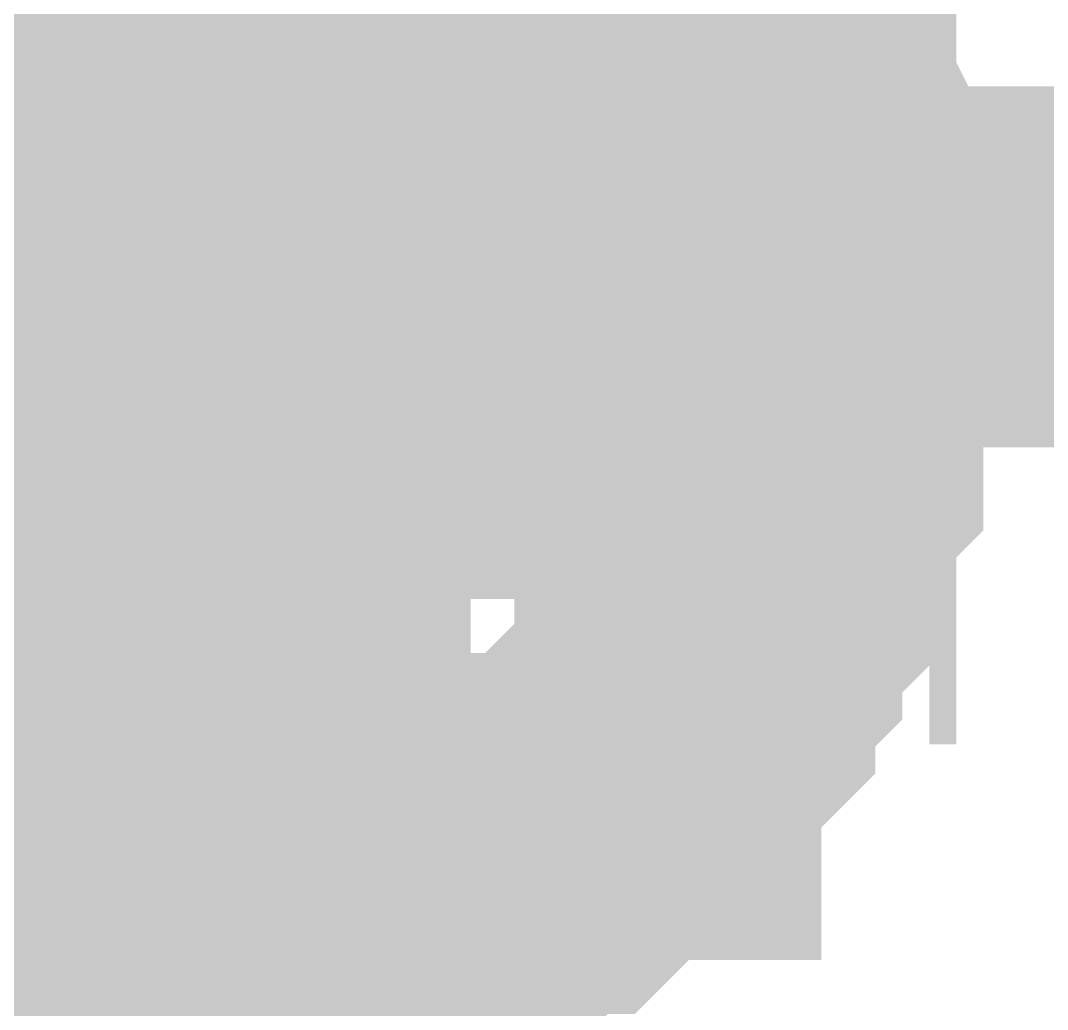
# Model space of a CAD drawing. Header units: millimetres. Extents: x 0 to 800, y 0 to 567.
# Drawn here: x 381.615 to 382.468, y 124.346 to 125.167 of the extents above; entities that cross this region are included whole.
import ezdxf

# ---------------------------------------------------------------- set-up
doc = ezdxf.new("R2010")
doc.units = ezdxf.units.MM
doc.layers.add('Sheet', color=255, linetype='Continuous')

msp = doc.modelspace()

# ---------------------------------------------------------------- linework, layer by layer
at = {"layer": 'Sheet'}
for points, const_width in [([(381.77224, 124.96272), (381.77224, 130.22643)], 0.29972), ([(382.06343, 125.3211), (382.08583, 125.2987), (382.10823, 125.2763), (382.13063, 125.2539), (382.13063, 125.2539), (382.15303, 125.2315), (382.17543, 125.2091), (382.17543, 125.1867), (382.19782, 125.16431), (382.19782, 125.14191), (382.22022, 125.11951), (382.22022, 125.09711), (382.24262, 125.07471), (382.24262, 125.05231), (382.24262, 125.02991), (382.26502, 125.00751), (382.26502, 124.98512), (382.26502, 124.94032), (382.26502, 124.91792), (382.26502, 124.89552)], 0.29972), ([(382.06343, 125.3211), (382.08583, 125.2987), (382.10823, 125.2763), (382.13063, 125.2539), (382.13063, 125.2539), (382.15303, 125.2315), (382.17543, 125.2091), (382.17543, 125.1867), (382.19782, 125.16431), (382.19782, 125.14191), (382.22022, 125.11951), (382.22022, 125.09711), (382.24262, 125.07471), (382.24262, 125.05231), (382.24262, 125.02991), (382.26502, 125.00751), (382.26502, 124.98512), (382.26502, 124.94032), (382.26502, 124.91792), (382.26502, 124.89552)], 0.29972), ([(382.06343, 125.3211), (382.08583, 125.2987), (382.10823, 125.2763), (382.13063, 125.2539), (382.13063, 125.2539), (382.15303, 125.2315), (382.17543, 125.2091), (382.17543, 125.1867), (382.19782, 125.16431), (382.19782, 125.14191), (382.22022, 125.11951), (382.22022, 125.09711), (382.24262, 125.07471), (382.24262, 125.05231), (382.24262, 125.02991), (382.26502, 125.00751), (382.26502, 124.98512), (382.26502, 124.94032), (382.26502, 124.91792), (382.26502, 124.89552)], 0.29972), ([(382.06343, 125.3211), (382.08583, 125.2987), (382.10823, 125.2763), (382.13063, 125.2539), (382.13063, 125.2539), (382.15303, 125.2315), (382.17543, 125.2091), (382.17543, 125.1867), (382.19782, 125.16431), (382.19782, 125.14191), (382.22022, 125.11951), (382.22022, 125.09711), (382.24262, 125.07471), (382.24262, 125.05231), (382.24262, 125.02991), (382.26502, 125.00751), (382.26502, 124.98512), (382.26502, 124.94032), (382.26502, 124.91792), (382.26502, 124.89552)], 0.29972), ([(382.06343, 125.3211), (382.08583, 125.2987), (382.10823, 125.2763), (382.13063, 125.2539), (382.13063, 125.2539), (382.15303, 125.2315), (382.17543, 125.2091), (382.17543, 125.1867), (382.19782, 125.16431), (382.19782, 125.14191), (382.22022, 125.11951), (382.22022, 125.09711), (382.24262, 125.07471), (382.24262, 125.05231), (382.24262, 125.02991), (382.26502, 125.00751), (382.26502, 124.98512), (382.26502, 124.94032), (382.26502, 124.91792), (382.26502, 124.89552)], 0.29972), ([(382.06343, 125.3211), (382.08583, 125.2987), (382.10823, 125.2763), (382.13063, 125.2539), (382.13063, 125.2539), (382.15303, 125.2315), (382.17543, 125.2091), (382.17543, 125.1867), (382.19782, 125.16431), (382.19782, 125.14191), (382.22022, 125.11951), (382.22022, 125.09711), (382.24262, 125.07471), (382.24262, 125.05231), (382.24262, 125.02991), (382.26502, 125.00751), (382.26502, 124.98512), (382.26502, 124.94032), (382.26502, 124.91792), (382.26502, 124.89552)], 0.29972), ([(382.13063, 125.3211), (382.13063, 125.2987), (382.15303, 125.2763), (382.17543, 125.2539), (382.17543, 125.2539), (382.19782, 125.2315), (382.19782, 125.2091), (382.22022, 125.1867), (382.22022, 125.16431), (382.24262, 125.14191), (382.24262, 125.11951), (382.24262, 125.09711), (382.26502, 125.05231), (382.26502, 125.02991), (382.26502, 125.00751), (382.26502, 124.98512), (382.26502, 124.96272)], 0.29972), ([(382.13063, 125.3211), (382.13063, 125.2987), (382.15303, 125.2763), (382.17543, 125.2539), (382.17543, 125.2539), (382.19782, 125.2315), (382.19782, 125.2091), (382.22022, 125.1867), (382.22022, 125.16431), (382.24262, 125.14191), (382.24262, 125.11951), (382.24262, 125.09711), (382.26502, 125.05231), (382.26502, 125.02991), (382.26502, 125.00751), (382.26502, 124.98512), (382.26502, 124.96272)], 0.29972), ([(382.13063, 125.3211), (382.13063, 125.2987), (382.15303, 125.2763), (382.17543, 125.2539), (382.17543, 125.2539), (382.19782, 125.2315), (382.19782, 125.2091), (382.22022, 125.1867), (382.22022, 125.16431), (382.24262, 125.14191), (382.24262, 125.11951), (382.24262, 125.09711), (382.26502, 125.05231), (382.26502, 125.02991), (382.26502, 125.00751), (382.26502, 124.98512), (382.26502, 124.96272)], 0.29972), ([(382.13063, 125.3211), (382.13063, 125.2987), (382.15303, 125.2763), (382.17543, 125.2539), (382.17543, 125.2539), (382.19782, 125.2315), (382.19782, 125.2091), (382.22022, 125.1867), (382.22022, 125.16431), (382.24262, 125.14191), (382.24262, 125.11951), (382.24262, 125.09711), (382.26502, 125.05231), (382.26502, 125.02991), (382.26502, 125.00751), (382.26502, 124.98512), (382.26502, 124.96272)], 0.29972), ([(382.15303, 125.2315), (382.17543, 125.2091), (382.17543, 125.1867), (382.19782, 125.16431), (382.19782, 125.14191), (382.22022, 125.11951), (382.22022, 125.09711), (382.24262, 125.07471), (382.24262, 125.05231), (382.24262, 125.02991), (382.26502, 125.00751), (382.26502, 124.98512), (382.26502, 124.94032), (382.26502, 124.91792), (382.26502, 124.89552)], 0.09906), ([(382.15303, 125.2315), (382.17543, 125.2091), (382.17543, 125.1867), (382.19782, 125.16431), (382.19782, 125.14191), (382.22022, 125.11951), (382.22022, 125.09711), (382.24262, 125.07471), (382.24262, 125.05231), (382.24262, 125.02991), (382.26502, 125.00751), (382.26502, 124.98512), (382.26502, 124.94032), (382.26502, 124.91792), (382.26502, 124.89552)], 0.09906), ([(382.15303, 125.2315), (382.17543, 125.2091), (382.17543, 125.1867), (382.19782, 125.16431), (382.19782, 125.14191), (382.22022, 125.11951), (382.22022, 125.09711), (382.24262, 125.07471), (382.24262, 125.05231), (382.24262, 125.02991), (382.26502, 125.00751), (382.26502, 124.98512), (382.26502, 124.94032), (382.26502, 124.91792), (382.26502, 124.89552)], 0.09906), ([(382.15303, 125.2315), (382.17543, 125.2091), (382.17543, 125.1867), (382.19782, 125.16431), (382.19782, 125.14191), (382.22022, 125.11951), (382.22022, 125.09711), (382.24262, 125.07471), (382.24262, 125.05231), (382.24262, 125.02991), (382.26502, 125.00751), (382.26502, 124.98512), (382.26502, 124.94032), (382.26502, 124.91792), (382.26502, 124.89552)], 0.09906), ([(382.15303, 125.2315), (382.17543, 125.2091), (382.17543, 125.1867), (382.19782, 125.16431), (382.19782, 125.14191), (382.22022, 125.11951), (382.22022, 125.09711), (382.24262, 125.07471), (382.24262, 125.05231), (382.24262, 125.02991), (382.26502, 125.00751), (382.26502, 124.98512), (382.26502, 124.94032), (382.26502, 124.91792), (382.26502, 124.89552)], 0.09906), ([(382.15303, 125.2315), (382.17543, 125.2091), (382.17543, 125.1867), (382.19782, 125.16431), (382.19782, 125.14191), (382.22022, 125.11951), (382.22022, 125.09711), (382.24262, 125.07471), (382.24262, 125.05231), (382.24262, 125.02991), (382.26502, 125.00751), (382.26502, 124.98512), (382.26502, 124.94032), (382.26502, 124.91792), (382.26502, 124.89552)], 0.09906), ([(382.19782, 125.2315), (382.19782, 125.2091), (382.22022, 125.1867), (382.22022, 125.16431), (382.24262, 125.14191), (382.24262, 125.11951), (382.24262, 125.09711), (382.26502, 125.05231), (382.26502, 125.02991), (382.26502, 125.00751), (382.26502, 124.98512), (382.26502, 124.96272)], 0.09906), ([(382.19782, 125.2315), (382.19782, 125.2091), (382.22022, 125.1867), (382.22022, 125.16431), (382.24262, 125.14191), (382.24262, 125.11951), (382.24262, 125.09711), (382.26502, 125.05231), (382.26502, 125.02991), (382.26502, 125.00751), (382.26502, 124.98512), (382.26502, 124.96272)], 0.09906), ([(382.19782, 125.2315), (382.19782, 125.2091), (382.22022, 125.1867), (382.22022, 125.16431), (382.24262, 125.14191), (382.24262, 125.11951), (382.24262, 125.09711), (382.26502, 125.05231), (382.26502, 125.02991), (382.26502, 125.00751), (382.26502, 124.98512), (382.26502, 124.96272)], 0.09906), ([(382.19782, 125.2315), (382.19782, 125.2091), (382.22022, 125.1867), (382.22022, 125.16431), (382.24262, 125.14191), (382.24262, 125.11951), (382.24262, 125.09711), (382.26502, 125.05231), (382.26502, 125.02991), (382.26502, 125.00751), (382.26502, 124.98512), (382.26502, 124.96272)], 0.09906), ([(382.26502, 124.96272), (382.26502, 124.94032), (382.26502, 124.91792), (382.26502, 124.87312), (382.26502, 124.85072), (382.24262, 124.82832), (382.24262, 124.80593), (382.24262, 124.78353), (382.22022, 124.76113), (382.22022, 124.73873), (382.19782, 124.71633), (382.19782, 124.69393), (382.17543, 124.67153), (382.17543, 124.64913), (382.15303, 124.62674), (382.13063, 124.60434), (382.13063, 124.60434), (382.10823, 124.58194), (382.08583, 124.55954), (382.06343, 124.53714), (382.04103, 124.53714), (382.01863, 124.51474), (381.99623, 124.51474), (381.97383, 124.49234), (381.95143, 124.49234), (381.95143, 124.46994), (381.90663, 124.46994), (381.88424, 124.46994), (381.86184, 124.44755), (381.83944, 124.44755), (381.81704, 124.44755), (381.79464, 124.44755), (381.77224, 124.44755)], 0.29972), ([(394.2262, 124.96272), (381.77224, 124.96272), (381.77224, 124.89552)], 0.29972), ([(382.26502, 124.96272), (382.26502, 124.94032), (382.26502, 124.91792), (382.26502, 124.87312), (382.26502, 124.85072), (382.24262, 124.82832), (382.24262, 124.80593), (382.24262, 124.78353), (382.22022, 124.76113), (382.22022, 124.73873), (382.19782, 124.71633), (382.19782, 124.69393), (382.17543, 124.67153), (382.17543, 124.64913), (382.15303, 124.62674), (382.13063, 124.60434), (382.13063, 124.60434), (382.10823, 124.58194), (382.08583, 124.55954), (382.06343, 124.53714), (382.04103, 124.53714), (382.01863, 124.51474), (381.99623, 124.51474), (381.97383, 124.49234), (381.95143, 124.49234), (381.95143, 124.46994), (381.90663, 124.46994), (381.88424, 124.46994), (381.86184, 124.44755), (381.83944, 124.44755), (381.81704, 124.44755), (381.79464, 124.44755), (381.77224, 124.44755)], 0.29972), ([(382.26502, 124.96272), (382.26502, 124.94032), (382.26502, 124.91792), (382.26502, 124.87312), (382.26502, 124.85072), (382.24262, 124.82832), (382.24262, 124.80593), (382.24262, 124.78353), (382.22022, 124.76113), (382.22022, 124.73873), (382.19782, 124.71633), (382.19782, 124.69393), (382.17543, 124.67153), (382.17543, 124.64913), (382.15303, 124.62674), (382.13063, 124.60434), (382.13063, 124.60434), (382.10823, 124.58194), (382.08583, 124.55954), (382.06343, 124.53714), (382.04103, 124.53714), (382.01863, 124.51474), (381.99623, 124.51474), (381.97383, 124.49234), (381.95143, 124.49234), (381.95143, 124.46994), (381.90663, 124.46994), (381.88424, 124.46994), (381.86184, 124.44755), (381.83944, 124.44755), (381.81704, 124.44755), (381.79464, 124.44755), (381.77224, 124.44755)], 0.29972), ([(382.26502, 124.96272), (382.26502, 124.94032), (382.26502, 124.91792), (382.26502, 124.87312), (382.26502, 124.85072), (382.24262, 124.82832), (382.24262, 124.80593), (382.24262, 124.78353), (382.22022, 124.76113), (382.22022, 124.73873), (382.19782, 124.71633), (382.19782, 124.69393), (382.17543, 124.67153), (382.17543, 124.64913), (382.15303, 124.62674), (382.13063, 124.60434), (382.13063, 124.60434), (382.10823, 124.58194), (382.08583, 124.55954), (382.06343, 124.53714), (382.04103, 124.53714), (382.01863, 124.51474), (381.99623, 124.51474), (381.97383, 124.49234), (381.95143, 124.49234), (381.95143, 124.46994), (381.90663, 124.46994), (381.88424, 124.46994), (381.86184, 124.44755), (381.83944, 124.44755), (381.81704, 124.44755), (381.79464, 124.44755), (381.77224, 124.44755)], 0.29972), ([(382.26502, 124.96272), (382.26502, 124.96272), (382.26502, 124.96272), (382.26502, 124.96272), (382.26502, 124.96272), (382.26502, 124.96272), (382.26502, 124.96272), (382.26502, 124.96272), (382.26502, 124.96272), (382.26502, 124.96272), (382.26502, 124.96272), (382.26502, 124.96272), (382.26502, 124.96272), (382.26502, 124.96272), (382.26502, 124.96272), (382.26502, 124.96272), (382.26502, 124.96272), (382.26502, 124.96272), (382.26502, 124.96272), (382.26502, 124.96272), (382.26502, 124.96272), (382.26502, 124.96272), (382.26502, 124.96272), (382.26502, 124.96272), (382.26502, 124.96272), (382.26502, 124.96272), (382.26502, 124.96272), (382.26502, 124.96272), (382.26502, 124.96272), (382.26502, 124.96272), (382.26502, 124.96272), (382.26502, 124.96272), (382.26502, 124.96272)], 0.29972), ([(382.26502, 124.96272), (382.26502, 124.96272)], 0.29972), ([(382.26502, 124.96272), (382.26502, 124.96272), (382.26502, 124.96272), (382.26502, 124.96272), (382.26502, 124.96272), (382.26502, 124.96272), (382.26502, 124.96272), (382.26502, 124.96272), (382.26502, 124.96272), (382.26502, 124.96272), (382.26502, 124.96272), (382.26502, 124.96272), (382.26502, 124.96272), (382.26502, 124.96272), (382.26502, 124.96272), (382.26502, 124.96272), (382.26502, 124.96272), (382.26502, 124.96272), (382.26502, 124.96272), (382.26502, 124.96272), (382.26502, 124.96272), (382.26502, 124.96272), (382.26502, 124.96272), (382.26502, 124.96272), (382.26502, 124.96272), (382.26502, 124.96272), (382.26502, 124.96272), (382.26502, 124.96272), (382.26502, 124.96272), (382.26502, 124.96272), (382.26502, 124.96272), (382.26502, 124.96272), (382.26502, 124.96272)], 0.29972), ([(382.26502, 124.96272), (382.26502, 124.96272)], 0.29972), ([(382.26502, 124.96272), (382.26502, 124.96272), (382.26502, 124.96272), (382.26502, 124.96272), (382.26502, 124.96272), (382.26502, 124.96272), (382.26502, 124.96272), (382.26502, 124.96272), (382.26502, 124.96272), (382.26502, 124.96272), (382.26502, 124.96272), (382.26502, 124.96272), (382.26502, 124.96272), (382.26502, 124.96272), (382.26502, 124.96272), (382.26502, 124.96272), (382.26502, 124.96272), (382.26502, 124.96272), (382.26502, 124.96272), (382.26502, 124.96272), (382.26502, 124.96272), (382.26502, 124.96272), (382.26502, 124.96272), (382.26502, 124.96272), (382.26502, 124.96272), (382.26502, 124.96272), (382.26502, 124.96272), (382.26502, 124.96272), (382.26502, 124.96272), (382.26502, 124.96272), (382.26502, 124.96272), (382.26502, 124.96272), (382.26502, 124.96272)], 0.29972), ([(382.26502, 124.96272), (382.26502, 124.96272)], 0.29972), ([(382.26502, 124.96272), (382.26502, 124.96272), (382.26502, 124.96272), (382.26502, 124.96272), (382.26502, 124.96272), (382.26502, 124.96272), (382.26502, 124.96272), (382.26502, 124.96272), (382.26502, 124.96272), (382.26502, 124.96272), (382.26502, 124.96272), (382.26502, 124.96272), (382.26502, 124.96272), (382.26502, 124.96272), (382.26502, 124.96272), (382.26502, 124.96272), (382.26502, 124.96272), (382.26502, 124.96272), (382.26502, 124.96272), (382.26502, 124.96272), (382.26502, 124.96272), (382.26502, 124.96272), (382.26502, 124.96272), (382.26502, 124.96272), (382.26502, 124.96272), (382.26502, 124.96272), (382.26502, 124.96272), (382.26502, 124.96272), (382.26502, 124.96272), (382.26502, 124.96272), (382.26502, 124.96272), (382.26502, 124.96272), (382.26502, 124.96272)], 0.29972), ([(382.26502, 124.96272), (382.26502, 124.96272)], 0.29972), ([(381.77224, 124.89552), (381.21226, 124.89552)], 0.29972), ([(382.26502, 124.89552), (382.26502, 124.87312), (382.26502, 124.85072), (382.26502, 124.82832), (382.26502, 124.80593), (382.24262, 124.78353), (382.24262, 124.76113), (382.24262, 124.71633), (382.22022, 124.71633), (382.22022, 124.69393), (382.19782, 124.67153), (382.19782, 124.64913), (382.17543, 124.62674), (382.17543, 124.60434), (382.15303, 124.58194), (382.13063, 124.55954), (382.13063, 124.53714), (382.10823, 124.53714), (382.08583, 124.51474), (382.06343, 124.49234), (382.04103, 124.49234), (382.01863, 124.46994), (381.99623, 124.46994), (381.97383, 124.44755), (381.95143, 124.44755), (381.95143, 124.42515), (381.90663, 124.42515), (381.88424, 124.42515), (381.86184, 124.40275), (381.83944, 124.40275), (381.81704, 124.40275), (381.79464, 124.40275), (381.77224, 124.40275)], 0.29972), ([(381.83944, 122.29726), (381.83944, 124.89552), (381.77224, 124.89552)], 0.29972), ([(382.26502, 124.89552), (382.26502, 124.87312), (382.26502, 124.85072), (382.26502, 124.82832), (382.26502, 124.80593), (382.24262, 124.78353), (382.24262, 124.76113), (382.24262, 124.71633), (382.22022, 124.71633), (382.22022, 124.69393), (382.19782, 124.67153), (382.19782, 124.64913), (382.17543, 124.62674), (382.17543, 124.60434), (382.15303, 124.58194), (382.13063, 124.55954), (382.13063, 124.53714), (382.10823, 124.53714), (382.08583, 124.51474), (382.06343, 124.49234), (382.04103, 124.49234), (382.01863, 124.46994), (381.99623, 124.46994), (381.97383, 124.44755), (381.95143, 124.44755), (381.95143, 124.42515), (381.90663, 124.42515), (381.88424, 124.42515), (381.86184, 124.40275), (381.83944, 124.40275), (381.81704, 124.40275), (381.79464, 124.40275), (381.77224, 124.40275)], 0.29972), ([(382.26502, 124.89552), (382.26502, 124.87312), (382.26502, 124.85072), (382.26502, 124.82832), (382.26502, 124.80593), (382.24262, 124.78353), (382.24262, 124.76113), (382.24262, 124.71633), (382.22022, 124.71633), (382.22022, 124.69393), (382.19782, 124.67153), (382.19782, 124.64913), (382.17543, 124.62674), (382.17543, 124.60434), (382.15303, 124.58194), (382.13063, 124.55954), (382.13063, 124.53714), (382.10823, 124.53714), (382.08583, 124.51474), (382.06343, 124.49234), (382.04103, 124.49234), (382.01863, 124.46994), (381.99623, 124.46994), (381.97383, 124.44755), (381.95143, 124.44755), (381.95143, 124.42515), (381.90663, 124.42515), (381.88424, 124.42515), (381.86184, 124.40275), (381.83944, 124.40275), (381.81704, 124.40275), (381.79464, 124.40275), (381.77224, 124.40275)], 0.29972), ([(382.26502, 124.89552), (382.26502, 124.87312), (382.26502, 124.85072), (382.26502, 124.82832), (382.26502, 124.80593), (382.24262, 124.78353), (382.24262, 124.76113), (382.24262, 124.71633), (382.22022, 124.71633), (382.22022, 124.69393), (382.19782, 124.67153), (382.19782, 124.64913), (382.17543, 124.62674), (382.17543, 124.60434), (382.15303, 124.58194), (382.13063, 124.55954), (382.13063, 124.53714), (382.10823, 124.53714), (382.08583, 124.51474), (382.06343, 124.49234), (382.04103, 124.49234), (382.01863, 124.46994), (381.99623, 124.46994), (381.97383, 124.44755), (381.95143, 124.44755), (381.95143, 124.42515), (381.90663, 124.42515), (381.88424, 124.42515), (381.86184, 124.40275), (381.83944, 124.40275), (381.81704, 124.40275), (381.79464, 124.40275), (381.77224, 124.40275)], 0.29972), ([(382.26502, 124.89552), (382.26502, 124.87312), (382.26502, 124.85072), (382.26502, 124.82832), (382.26502, 124.80593), (382.24262, 124.78353), (382.24262, 124.76113), (382.24262, 124.71633), (382.22022, 124.71633), (382.22022, 124.69393), (382.19782, 124.67153), (382.19782, 124.64913), (382.17543, 124.62674), (382.17543, 124.60434), (382.15303, 124.58194), (382.13063, 124.55954), (382.13063, 124.53714), (382.10823, 124.53714), (382.08583, 124.51474), (382.06343, 124.49234), (382.04103, 124.49234), (382.01863, 124.46994), (381.99623, 124.46994), (381.97383, 124.44755), (381.95143, 124.44755), (381.95143, 124.42515), (381.90663, 124.42515), (381.88424, 124.42515), (381.86184, 124.40275), (381.83944, 124.40275), (381.81704, 124.40275), (381.79464, 124.40275), (381.77224, 124.40275)], 0.29972), ([(382.26502, 124.89552), (382.26502, 124.87312), (382.26502, 124.85072), (382.26502, 124.82832), (382.26502, 124.80593), (382.24262, 124.78353), (382.24262, 124.76113), (382.24262, 124.71633), (382.22022, 124.71633), (382.22022, 124.69393), (382.19782, 124.67153), (382.19782, 124.64913), (382.17543, 124.62674), (382.17543, 124.60434), (382.15303, 124.58194), (382.13063, 124.55954), (382.13063, 124.53714), (382.10823, 124.53714), (382.08583, 124.51474), (382.06343, 124.49234), (382.04103, 124.49234), (382.01863, 124.46994), (381.99623, 124.46994), (381.97383, 124.44755), (381.95143, 124.44755), (381.95143, 124.42515), (381.90663, 124.42515), (381.88424, 124.42515), (381.86184, 124.40275), (381.83944, 124.40275), (381.81704, 124.40275), (381.79464, 124.40275), (381.77224, 124.40275)], 0.29972), ([(382.26502, 124.89552), (382.26502, 124.89552), (382.26502, 124.89552), (382.26502, 124.89552), (382.26502, 124.89552), (382.26502, 124.89552), (382.26502, 124.89552), (382.26502, 124.89552), (382.26502, 124.89552), (382.26502, 124.89552), (382.26502, 124.89552), (382.26502, 124.89552), (382.26502, 124.89552), (382.26502, 124.89552), (382.26502, 124.89552), (382.26502, 124.89552), (382.26502, 124.89552), (382.26502, 124.89552), (382.26502, 124.89552), (382.26502, 124.89552), (382.26502, 124.89552), (382.26502, 124.89552), (382.26502, 124.89552), (382.26502, 124.89552), (382.26502, 124.89552), (382.26502, 124.89552), (382.26502, 124.89552), (382.26502, 124.89552), (382.26502, 124.89552), (382.26502, 124.89552), (382.26502, 124.89552), (382.26502, 124.89552), (382.26502, 124.89552)], 0.29972), ([(382.26502, 124.89552), (382.26502, 124.89552)], 0.29972), ([(382.26502, 124.89552), (382.26502, 124.89552), (382.26502, 124.89552), (382.26502, 124.89552), (382.26502, 124.89552), (382.26502, 124.89552), (382.26502, 124.89552), (382.26502, 124.89552), (382.26502, 124.89552), (382.26502, 124.89552), (382.26502, 124.89552), (382.26502, 124.89552), (382.26502, 124.89552), (382.26502, 124.89552), (382.26502, 124.89552), (382.26502, 124.89552), (382.26502, 124.89552), (382.26502, 124.89552), (382.26502, 124.89552), (382.26502, 124.89552), (382.26502, 124.89552), (382.26502, 124.89552), (382.26502, 124.89552), (382.26502, 124.89552), (382.26502, 124.89552), (382.26502, 124.89552), (382.26502, 124.89552), (382.26502, 124.89552), (382.26502, 124.89552), (382.26502, 124.89552), (382.26502, 124.89552), (382.26502, 124.89552), (382.26502, 124.89552)], 0.29972), ([(382.26502, 124.89552), (382.26502, 124.89552)], 0.29972), ([(382.26502, 124.89552), (382.26502, 124.89552), (382.26502, 124.89552), (382.26502, 124.89552), (382.26502, 124.89552), (382.26502, 124.89552), (382.26502, 124.89552), (382.26502, 124.89552), (382.26502, 124.89552), (382.26502, 124.89552), (382.26502, 124.89552), (382.26502, 124.89552), (382.26502, 124.89552), (382.26502, 124.89552), (382.26502, 124.89552), (382.26502, 124.89552), (382.26502, 124.89552), (382.26502, 124.89552), (382.26502, 124.89552), (382.26502, 124.89552), (382.26502, 124.89552), (382.26502, 124.89552), (382.26502, 124.89552), (382.26502, 124.89552), (382.26502, 124.89552), (382.26502, 124.89552), (382.26502, 124.89552), (382.26502, 124.89552), (382.26502, 124.89552), (382.26502, 124.89552), (382.26502, 124.89552), (382.26502, 124.89552), (382.26502, 124.89552)], 0.29972), ([(382.26502, 124.89552), (382.26502, 124.89552)], 0.29972), ([(382.26502, 124.89552), (382.26502, 124.89552), (382.26502, 124.89552), (382.26502, 124.89552), (382.26502, 124.89552), (382.26502, 124.89552), (382.26502, 124.89552), (382.26502, 124.89552), (382.26502, 124.89552), (382.26502, 124.89552), (382.26502, 124.89552), (382.26502, 124.89552), (382.26502, 124.89552), (382.26502, 124.89552), (382.26502, 124.89552), (382.26502, 124.89552), (382.26502, 124.89552), (382.26502, 124.89552), (382.26502, 124.89552), (382.26502, 124.89552), (382.26502, 124.89552), (382.26502, 124.89552), (382.26502, 124.89552), (382.26502, 124.89552), (382.26502, 124.89552), (382.26502, 124.89552), (382.26502, 124.89552), (382.26502, 124.89552), (382.26502, 124.89552), (382.26502, 124.89552), (382.26502, 124.89552), (382.26502, 124.89552), (382.26502, 124.89552)], 0.29972), ([(382.26502, 124.89552), (382.26502, 124.89552)], 0.29972), ([(382.26502, 124.89552), (382.26502, 124.89552), (382.26502, 124.89552), (382.26502, 124.89552), (382.26502, 124.89552), (382.26502, 124.89552), (382.26502, 124.89552), (382.26502, 124.89552), (382.26502, 124.89552), (382.26502, 124.89552), (382.26502, 124.89552), (382.26502, 124.89552), (382.26502, 124.89552), (382.26502, 124.89552), (382.26502, 124.89552), (382.26502, 124.89552), (382.26502, 124.89552), (382.26502, 124.89552), (382.26502, 124.89552), (382.26502, 124.89552), (382.26502, 124.89552), (382.26502, 124.89552), (382.26502, 124.89552), (382.26502, 124.89552), (382.26502, 124.89552), (382.26502, 124.89552), (382.26502, 124.89552), (382.26502, 124.89552), (382.26502, 124.89552), (382.26502, 124.89552), (382.26502, 124.89552), (382.26502, 124.89552), (382.26502, 124.89552)], 0.29972), ([(382.26502, 124.89552), (382.26502, 124.89552)], 0.29972), ([(382.26502, 124.89552), (382.26502, 124.89552), (382.26502, 124.89552), (382.26502, 124.89552), (382.26502, 124.89552), (382.26502, 124.89552), (382.26502, 124.89552), (382.26502, 124.89552), (382.26502, 124.89552), (382.26502, 124.89552), (382.26502, 124.89552), (382.26502, 124.89552), (382.26502, 124.89552), (382.26502, 124.89552), (382.26502, 124.89552), (382.26502, 124.89552), (382.26502, 124.89552), (382.26502, 124.89552), (382.26502, 124.89552), (382.26502, 124.89552), (382.26502, 124.89552), (382.26502, 124.89552), (382.26502, 124.89552), (382.26502, 124.89552), (382.26502, 124.89552), (382.26502, 124.89552), (382.26502, 124.89552), (382.26502, 124.89552), (382.26502, 124.89552), (382.26502, 124.89552), (382.26502, 124.89552), (382.26502, 124.89552), (382.26502, 124.89552)], 0.29972), ([(382.26502, 124.89552), (382.26502, 124.89552)], 0.29972), ([(382.26502, 124.96272), (382.26502, 124.94032), (382.26502, 124.91792), (382.26502, 124.87312), (382.26502, 124.85072), (382.24262, 124.82832), (382.24262, 124.80593), (382.24262, 124.78353), (382.22022, 124.76113), (382.22022, 124.73873), (382.19782, 124.71633), (382.19782, 124.69393), (382.17543, 124.67153), (382.17543, 124.64913), (382.15303, 124.62674), (382.13063, 124.60434), (382.13063, 124.60434), (382.10823, 124.58194), (382.08583, 124.55954), (382.06343, 124.53714), (382.04103, 124.53714), (382.01863, 124.51474), (381.99623, 124.51474), (381.97383, 124.49234), (381.95143, 124.49234), (381.95143, 124.46994), (381.90663, 124.46994), (381.88424, 124.46994), (381.86184, 124.44755), (381.83944, 124.44755), (381.81704, 124.44755), (381.79464, 124.44755), (381.77224, 124.44755)], 0.09906), ([(382.26502, 124.96272), (382.26502, 124.94032), (382.26502, 124.91792), (382.26502, 124.87312), (382.26502, 124.85072), (382.24262, 124.82832), (382.24262, 124.80593), (382.24262, 124.78353), (382.22022, 124.76113), (382.22022, 124.73873), (382.19782, 124.71633), (382.19782, 124.69393), (382.17543, 124.67153), (382.17543, 124.64913), (382.15303, 124.62674), (382.13063, 124.60434), (382.13063, 124.60434), (382.10823, 124.58194), (382.08583, 124.55954), (382.06343, 124.53714), (382.04103, 124.53714), (382.01863, 124.51474), (381.99623, 124.51474), (381.97383, 124.49234), (381.95143, 124.49234), (381.95143, 124.46994), (381.90663, 124.46994), (381.88424, 124.46994), (381.86184, 124.44755), (381.83944, 124.44755), (381.81704, 124.44755), (381.79464, 124.44755), (381.77224, 124.44755)], 0.09906), ([(382.26502, 124.96272), (382.26502, 124.94032), (382.26502, 124.91792), (382.26502, 124.87312), (382.26502, 124.85072), (382.24262, 124.82832), (382.24262, 124.80593), (382.24262, 124.78353), (382.22022, 124.76113), (382.22022, 124.73873), (382.19782, 124.71633), (382.19782, 124.69393), (382.17543, 124.67153), (382.17543, 124.64913), (382.15303, 124.62674), (382.13063, 124.60434), (382.13063, 124.60434), (382.10823, 124.58194), (382.08583, 124.55954), (382.06343, 124.53714), (382.04103, 124.53714), (382.01863, 124.51474), (381.99623, 124.51474), (381.97383, 124.49234), (381.95143, 124.49234), (381.95143, 124.46994), (381.90663, 124.46994), (381.88424, 124.46994), (381.86184, 124.44755), (381.83944, 124.44755), (381.81704, 124.44755), (381.79464, 124.44755), (381.77224, 124.44755)], 0.09906), ([(382.26502, 124.96272), (382.26502, 124.94032), (382.26502, 124.91792), (382.26502, 124.87312), (382.26502, 124.85072), (382.24262, 124.82832), (382.24262, 124.80593), (382.24262, 124.78353), (382.22022, 124.76113), (382.22022, 124.73873), (382.19782, 124.71633), (382.19782, 124.69393), (382.17543, 124.67153), (382.17543, 124.64913), (382.15303, 124.62674), (382.13063, 124.60434), (382.13063, 124.60434), (382.10823, 124.58194), (382.08583, 124.55954), (382.06343, 124.53714), (382.04103, 124.53714), (382.01863, 124.51474), (381.99623, 124.51474), (381.97383, 124.49234), (381.95143, 124.49234), (381.95143, 124.46994), (381.90663, 124.46994), (381.88424, 124.46994), (381.86184, 124.44755), (381.83944, 124.44755), (381.81704, 124.44755), (381.79464, 124.44755), (381.77224, 124.44755)], 0.09906), ([(382.26502, 124.96272), (382.26502, 124.96272), (382.26502, 124.96272), (382.26502, 124.96272), (382.26502, 124.96272), (382.26502, 124.96272), (382.26502, 124.96272), (382.26502, 124.96272), (382.26502, 124.96272), (382.26502, 124.96272), (382.26502, 124.96272), (382.26502, 124.96272), (382.26502, 124.96272), (382.26502, 124.96272), (382.26502, 124.96272), (382.26502, 124.96272), (382.26502, 124.96272), (382.26502, 124.96272), (382.26502, 124.96272), (382.26502, 124.96272), (382.26502, 124.96272), (382.26502, 124.96272), (382.26502, 124.96272), (382.26502, 124.96272), (382.26502, 124.96272), (382.26502, 124.96272), (382.26502, 124.96272), (382.26502, 124.96272), (382.26502, 124.96272), (382.26502, 124.96272), (382.26502, 124.96272), (382.26502, 124.96272), (382.26502, 124.96272)], 0.09906), ([(382.26502, 124.96272), (382.26502, 124.96272)], 0.09906), ([(382.26502, 124.96272), (382.26502, 124.96272), (382.26502, 124.96272), (382.26502, 124.96272), (382.26502, 124.96272), (382.26502, 124.96272), (382.26502, 124.96272), (382.26502, 124.96272), (382.26502, 124.96272), (382.26502, 124.96272), (382.26502, 124.96272), (382.26502, 124.96272), (382.26502, 124.96272), (382.26502, 124.96272), (382.26502, 124.96272), (382.26502, 124.96272), (382.26502, 124.96272), (382.26502, 124.96272), (382.26502, 124.96272), (382.26502, 124.96272), (382.26502, 124.96272), (382.26502, 124.96272), (382.26502, 124.96272), (382.26502, 124.96272), (382.26502, 124.96272), (382.26502, 124.96272), (382.26502, 124.96272), (382.26502, 124.96272), (382.26502, 124.96272), (382.26502, 124.96272), (382.26502, 124.96272), (382.26502, 124.96272), (382.26502, 124.96272)], 0.09906), ([(382.26502, 124.96272), (382.26502, 124.96272)], 0.09906), ([(382.26502, 124.96272), (382.26502, 124.96272), (382.26502, 124.96272), (382.26502, 124.96272), (382.26502, 124.96272), (382.26502, 124.96272), (382.26502, 124.96272), (382.26502, 124.96272), (382.26502, 124.96272), (382.26502, 124.96272), (382.26502, 124.96272), (382.26502, 124.96272), (382.26502, 124.96272), (382.26502, 124.96272), (382.26502, 124.96272), (382.26502, 124.96272), (382.26502, 124.96272), (382.26502, 124.96272), (382.26502, 124.96272), (382.26502, 124.96272), (382.26502, 124.96272), (382.26502, 124.96272), (382.26502, 124.96272), (382.26502, 124.96272), (382.26502, 124.96272), (382.26502, 124.96272), (382.26502, 124.96272), (382.26502, 124.96272), (382.26502, 124.96272), (382.26502, 124.96272), (382.26502, 124.96272), (382.26502, 124.96272), (382.26502, 124.96272)], 0.09906), ([(382.26502, 124.96272), (382.26502, 124.96272)], 0.09906), ([(382.26502, 124.96272), (382.26502, 124.96272), (382.26502, 124.96272), (382.26502, 124.96272), (382.26502, 124.96272), (382.26502, 124.96272), (382.26502, 124.96272), (382.26502, 124.96272), (382.26502, 124.96272), (382.26502, 124.96272), (382.26502, 124.96272), (382.26502, 124.96272), (382.26502, 124.96272), (382.26502, 124.96272), (382.26502, 124.96272), (382.26502, 124.96272), (382.26502, 124.96272), (382.26502, 124.96272), (382.26502, 124.96272), (382.26502, 124.96272), (382.26502, 124.96272), (382.26502, 124.96272), (382.26502, 124.96272), (382.26502, 124.96272), (382.26502, 124.96272), (382.26502, 124.96272), (382.26502, 124.96272), (382.26502, 124.96272), (382.26502, 124.96272), (382.26502, 124.96272), (382.26502, 124.96272), (382.26502, 124.96272), (382.26502, 124.96272)], 0.09906), ([(382.26502, 124.96272), (382.26502, 124.96272)], 0.09906), ([(382.26502, 124.89552), (382.26502, 124.87312), (382.26502, 124.85072), (382.26502, 124.82832), (382.26502, 124.80593), (382.24262, 124.78353), (382.24262, 124.76113), (382.24262, 124.71633), (382.22022, 124.71633), (382.22022, 124.69393), (382.19782, 124.67153), (382.19782, 124.64913), (382.17543, 124.62674), (382.17543, 124.60434), (382.15303, 124.58194), (382.13063, 124.55954), (382.13063, 124.53714), (382.10823, 124.53714), (382.08583, 124.51474), (382.06343, 124.49234), (382.04103, 124.49234), (382.01863, 124.46994), (381.99623, 124.46994), (381.97383, 124.44755), (381.95143, 124.44755), (381.95143, 124.42515), (381.90663, 124.42515), (381.88424, 124.42515), (381.86184, 124.40275), (381.83944, 124.40275), (381.81704, 124.40275), (381.79464, 124.40275), (381.77224, 124.40275)], 0.09906), ([(382.26502, 124.89552), (382.26502, 124.87312), (382.26502, 124.85072), (382.26502, 124.82832), (382.26502, 124.80593), (382.24262, 124.78353), (382.24262, 124.76113), (382.24262, 124.71633), (382.22022, 124.71633), (382.22022, 124.69393), (382.19782, 124.67153), (382.19782, 124.64913), (382.17543, 124.62674), (382.17543, 124.60434), (382.15303, 124.58194), (382.13063, 124.55954), (382.13063, 124.53714), (382.10823, 124.53714), (382.08583, 124.51474), (382.06343, 124.49234), (382.04103, 124.49234), (382.01863, 124.46994), (381.99623, 124.46994), (381.97383, 124.44755), (381.95143, 124.44755), (381.95143, 124.42515), (381.90663, 124.42515), (381.88424, 124.42515), (381.86184, 124.40275), (381.83944, 124.40275), (381.81704, 124.40275), (381.79464, 124.40275), (381.77224, 124.40275)], 0.09906), ([(382.26502, 124.89552), (382.26502, 124.87312), (382.26502, 124.85072), (382.26502, 124.82832), (382.26502, 124.80593), (382.24262, 124.78353), (382.24262, 124.76113), (382.24262, 124.71633), (382.22022, 124.71633), (382.22022, 124.69393), (382.19782, 124.67153), (382.19782, 124.64913), (382.17543, 124.62674), (382.17543, 124.60434), (382.15303, 124.58194), (382.13063, 124.55954), (382.13063, 124.53714), (382.10823, 124.53714), (382.08583, 124.51474), (382.06343, 124.49234), (382.04103, 124.49234), (382.01863, 124.46994), (381.99623, 124.46994), (381.97383, 124.44755), (381.95143, 124.44755), (381.95143, 124.42515), (381.90663, 124.42515), (381.88424, 124.42515), (381.86184, 124.40275), (381.83944, 124.40275), (381.81704, 124.40275), (381.79464, 124.40275), (381.77224, 124.40275)], 0.09906), ([(382.26502, 124.89552), (382.26502, 124.87312), (382.26502, 124.85072), (382.26502, 124.82832), (382.26502, 124.80593), (382.24262, 124.78353), (382.24262, 124.76113), (382.24262, 124.71633), (382.22022, 124.71633), (382.22022, 124.69393), (382.19782, 124.67153), (382.19782, 124.64913), (382.17543, 124.62674), (382.17543, 124.60434), (382.15303, 124.58194), (382.13063, 124.55954), (382.13063, 124.53714), (382.10823, 124.53714), (382.08583, 124.51474), (382.06343, 124.49234), (382.04103, 124.49234), (382.01863, 124.46994), (381.99623, 124.46994), (381.97383, 124.44755), (381.95143, 124.44755), (381.95143, 124.42515), (381.90663, 124.42515), (381.88424, 124.42515), (381.86184, 124.40275), (381.83944, 124.40275), (381.81704, 124.40275), (381.79464, 124.40275), (381.77224, 124.40275)], 0.09906), ([(382.26502, 124.89552), (382.26502, 124.87312), (382.26502, 124.85072), (382.26502, 124.82832), (382.26502, 124.80593), (382.24262, 124.78353), (382.24262, 124.76113), (382.24262, 124.71633), (382.22022, 124.71633), (382.22022, 124.69393), (382.19782, 124.67153), (382.19782, 124.64913), (382.17543, 124.62674), (382.17543, 124.60434), (382.15303, 124.58194), (382.13063, 124.55954), (382.13063, 124.53714), (382.10823, 124.53714), (382.08583, 124.51474), (382.06343, 124.49234), (382.04103, 124.49234), (382.01863, 124.46994), (381.99623, 124.46994), (381.97383, 124.44755), (381.95143, 124.44755), (381.95143, 124.42515), (381.90663, 124.42515), (381.88424, 124.42515), (381.86184, 124.40275), (381.83944, 124.40275), (381.81704, 124.40275), (381.79464, 124.40275), (381.77224, 124.40275)], 0.09906), ([(382.26502, 124.89552), (382.26502, 124.87312), (382.26502, 124.85072), (382.26502, 124.82832), (382.26502, 124.80593), (382.24262, 124.78353), (382.24262, 124.76113), (382.24262, 124.71633), (382.22022, 124.71633), (382.22022, 124.69393), (382.19782, 124.67153), (382.19782, 124.64913), (382.17543, 124.62674), (382.17543, 124.60434), (382.15303, 124.58194), (382.13063, 124.55954), (382.13063, 124.53714), (382.10823, 124.53714), (382.08583, 124.51474), (382.06343, 124.49234), (382.04103, 124.49234), (382.01863, 124.46994), (381.99623, 124.46994), (381.97383, 124.44755), (381.95143, 124.44755), (381.95143, 124.42515), (381.90663, 124.42515), (381.88424, 124.42515), (381.86184, 124.40275), (381.83944, 124.40275), (381.81704, 124.40275), (381.79464, 124.40275), (381.77224, 124.40275)], 0.09906), ([(382.26502, 124.89552), (382.26502, 124.89552), (382.26502, 124.89552), (382.26502, 124.89552), (382.26502, 124.89552), (382.26502, 124.89552), (382.26502, 124.89552), (382.26502, 124.89552), (382.26502, 124.89552), (382.26502, 124.89552), (382.26502, 124.89552), (382.26502, 124.89552), (382.26502, 124.89552), (382.26502, 124.89552), (382.26502, 124.89552), (382.26502, 124.89552), (382.26502, 124.89552), (382.26502, 124.89552), (382.26502, 124.89552), (382.26502, 124.89552), (382.26502, 124.89552), (382.26502, 124.89552), (382.26502, 124.89552), (382.26502, 124.89552), (382.26502, 124.89552), (382.26502, 124.89552), (382.26502, 124.89552), (382.26502, 124.89552), (382.26502, 124.89552), (382.26502, 124.89552), (382.26502, 124.89552), (382.26502, 124.89552), (382.26502, 124.89552)], 0.09906), ([(382.26502, 124.89552), (382.26502, 124.89552)], 0.09906), ([(382.26502, 124.89552), (382.26502, 124.89552), (382.26502, 124.89552), (382.26502, 124.89552), (382.26502, 124.89552), (382.26502, 124.89552), (382.26502, 124.89552), (382.26502, 124.89552), (382.26502, 124.89552), (382.26502, 124.89552), (382.26502, 124.89552), (382.26502, 124.89552), (382.26502, 124.89552), (382.26502, 124.89552), (382.26502, 124.89552), (382.26502, 124.89552), (382.26502, 124.89552), (382.26502, 124.89552), (382.26502, 124.89552), (382.26502, 124.89552), (382.26502, 124.89552), (382.26502, 124.89552), (382.26502, 124.89552), (382.26502, 124.89552), (382.26502, 124.89552), (382.26502, 124.89552), (382.26502, 124.89552), (382.26502, 124.89552), (382.26502, 124.89552), (382.26502, 124.89552), (382.26502, 124.89552), (382.26502, 124.89552), (382.26502, 124.89552)], 0.09906), ([(382.26502, 124.89552), (382.26502, 124.89552)], 0.09906), ([(382.26502, 124.89552), (382.26502, 124.89552), (382.26502, 124.89552), (382.26502, 124.89552), (382.26502, 124.89552), (382.26502, 124.89552), (382.26502, 124.89552), (382.26502, 124.89552), (382.26502, 124.89552), (382.26502, 124.89552), (382.26502, 124.89552), (382.26502, 124.89552), (382.26502, 124.89552), (382.26502, 124.89552), (382.26502, 124.89552), (382.26502, 124.89552), (382.26502, 124.89552), (382.26502, 124.89552), (382.26502, 124.89552), (382.26502, 124.89552), (382.26502, 124.89552), (382.26502, 124.89552), (382.26502, 124.89552), (382.26502, 124.89552), (382.26502, 124.89552), (382.26502, 124.89552), (382.26502, 124.89552), (382.26502, 124.89552), (382.26502, 124.89552), (382.26502, 124.89552), (382.26502, 124.89552), (382.26502, 124.89552), (382.26502, 124.89552)], 0.09906), ([(382.26502, 124.89552), (382.26502, 124.89552)], 0.09906), ([(382.26502, 124.89552), (382.26502, 124.89552), (382.26502, 124.89552), (382.26502, 124.89552), (382.26502, 124.89552), (382.26502, 124.89552), (382.26502, 124.89552), (382.26502, 124.89552), (382.26502, 124.89552), (382.26502, 124.89552), (382.26502, 124.89552), (382.26502, 124.89552), (382.26502, 124.89552), (382.26502, 124.89552), (382.26502, 124.89552), (382.26502, 124.89552), (382.26502, 124.89552), (382.26502, 124.89552), (382.26502, 124.89552), (382.26502, 124.89552), (382.26502, 124.89552), (382.26502, 124.89552), (382.26502, 124.89552), (382.26502, 124.89552), (382.26502, 124.89552), (382.26502, 124.89552), (382.26502, 124.89552), (382.26502, 124.89552), (382.26502, 124.89552), (382.26502, 124.89552), (382.26502, 124.89552), (382.26502, 124.89552), (382.26502, 124.89552)], 0.09906), ([(382.26502, 124.89552), (382.26502, 124.89552)], 0.09906), ([(382.26502, 124.89552), (382.26502, 124.89552), (382.26502, 124.89552), (382.26502, 124.89552), (382.26502, 124.89552), (382.26502, 124.89552), (382.26502, 124.89552), (382.26502, 124.89552), (382.26502, 124.89552), (382.26502, 124.89552), (382.26502, 124.89552), (382.26502, 124.89552), (382.26502, 124.89552), (382.26502, 124.89552), (382.26502, 124.89552), (382.26502, 124.89552), (382.26502, 124.89552), (382.26502, 124.89552), (382.26502, 124.89552), (382.26502, 124.89552), (382.26502, 124.89552), (382.26502, 124.89552), (382.26502, 124.89552), (382.26502, 124.89552), (382.26502, 124.89552), (382.26502, 124.89552), (382.26502, 124.89552), (382.26502, 124.89552), (382.26502, 124.89552), (382.26502, 124.89552), (382.26502, 124.89552), (382.26502, 124.89552), (382.26502, 124.89552)], 0.09906), ([(382.26502, 124.89552), (382.26502, 124.89552)], 0.09906), ([(382.26502, 124.89552), (382.26502, 124.89552), (382.26502, 124.89552), (382.26502, 124.89552), (382.26502, 124.89552), (382.26502, 124.89552), (382.26502, 124.89552), (382.26502, 124.89552), (382.26502, 124.89552), (382.26502, 124.89552), (382.26502, 124.89552), (382.26502, 124.89552), (382.26502, 124.89552), (382.26502, 124.89552), (382.26502, 124.89552), (382.26502, 124.89552), (382.26502, 124.89552), (382.26502, 124.89552), (382.26502, 124.89552), (382.26502, 124.89552), (382.26502, 124.89552), (382.26502, 124.89552), (382.26502, 124.89552), (382.26502, 124.89552), (382.26502, 124.89552), (382.26502, 124.89552), (382.26502, 124.89552), (382.26502, 124.89552), (382.26502, 124.89552), (382.26502, 124.89552), (382.26502, 124.89552), (382.26502, 124.89552), (382.26502, 124.89552)], 0.09906), ([(382.26502, 124.89552), (382.26502, 124.89552)], 0.09906), ([(381.77224, 124.44755), (381.74984, 124.44755), (381.72744, 124.44755), (381.68264, 124.44755), (381.66024, 124.44755), (381.63784, 124.46994), (381.61545, 124.46994), (381.59305, 124.46994), (381.57065, 124.49234), (381.54825, 124.49234), (381.52585, 124.51474), (381.50345, 124.51474), (381.48105, 124.53714), (381.45865, 124.53714)], 0.29972), ([(381.77224, 124.44755), (381.74984, 124.44755), (381.72744, 124.44755), (381.68264, 124.44755), (381.66024, 124.44755), (381.63784, 124.46994), (381.61545, 124.46994), (381.59305, 124.46994), (381.57065, 124.49234), (381.54825, 124.49234), (381.52585, 124.51474), (381.50345, 124.51474), (381.48105, 124.53714), (381.45865, 124.53714)], 0.29972), ([(381.77224, 124.44755), (381.74984, 124.44755), (381.72744, 124.44755), (381.68264, 124.44755), (381.66024, 124.44755), (381.63784, 124.46994), (381.61545, 124.46994), (381.59305, 124.46994), (381.57065, 124.49234), (381.54825, 124.49234), (381.52585, 124.51474), (381.50345, 124.51474), (381.48105, 124.53714), (381.45865, 124.53714)], 0.29972), ([(381.77224, 124.44755), (381.74984, 124.44755), (381.72744, 124.44755), (381.68264, 124.44755), (381.66024, 124.44755), (381.63784, 124.46994), (381.61545, 124.46994), (381.59305, 124.46994), (381.57065, 124.49234), (381.54825, 124.49234), (381.52585, 124.51474), (381.50345, 124.51474), (381.48105, 124.53714), (381.45865, 124.53714)], 0.29972), ([(381.77224, 124.40275), (381.74984, 124.40275), (381.72744, 124.40275), (381.68264, 124.40275), (381.66024, 124.40275), (381.63784, 124.42515), (381.61545, 124.42515), (381.59305, 124.42515), (381.57065, 124.44755), (381.54825, 124.44755), (381.52585, 124.46994), (381.50345, 124.46994), (381.48105, 124.49234), (381.45865, 124.49234)], 0.29972), ([(381.77224, 124.40275), (381.74984, 124.40275), (381.72744, 124.40275), (381.68264, 124.40275), (381.66024, 124.40275), (381.63784, 124.42515), (381.61545, 124.42515), (381.59305, 124.42515), (381.57065, 124.44755), (381.54825, 124.44755), (381.52585, 124.46994), (381.50345, 124.46994), (381.48105, 124.49234), (381.45865, 124.49234)], 0.29972), ([(381.77224, 124.40275), (381.74984, 124.40275), (381.72744, 124.40275), (381.68264, 124.40275), (381.66024, 124.40275), (381.63784, 124.42515), (381.61545, 124.42515), (381.59305, 124.42515), (381.57065, 124.44755), (381.54825, 124.44755), (381.52585, 124.46994), (381.50345, 124.46994), (381.48105, 124.49234), (381.45865, 124.49234)], 0.29972), ([(381.77224, 124.40275), (381.74984, 124.40275), (381.72744, 124.40275), (381.68264, 124.40275), (381.66024, 124.40275), (381.63784, 124.42515), (381.61545, 124.42515), (381.59305, 124.42515), (381.57065, 124.44755), (381.54825, 124.44755), (381.52585, 124.46994), (381.50345, 124.46994), (381.48105, 124.49234), (381.45865, 124.49234)], 0.29972), ([(381.77224, 124.40275), (381.74984, 124.40275), (381.72744, 124.40275), (381.68264, 124.40275), (381.66024, 124.40275), (381.63784, 124.42515), (381.61545, 124.42515), (381.59305, 124.42515), (381.57065, 124.44755), (381.54825, 124.44755), (381.52585, 124.46994), (381.50345, 124.46994), (381.48105, 124.49234), (381.45865, 124.49234)], 0.29972), ([(381.77224, 124.40275), (381.74984, 124.40275), (381.72744, 124.40275), (381.68264, 124.40275), (381.66024, 124.40275), (381.63784, 124.42515), (381.61545, 124.42515), (381.59305, 124.42515), (381.57065, 124.44755), (381.54825, 124.44755), (381.52585, 124.46994), (381.50345, 124.46994), (381.48105, 124.49234), (381.45865, 124.49234)], 0.29972), ([(381.77224, 124.44755), (381.74984, 124.44755), (381.72744, 124.44755), (381.68264, 124.44755), (381.66024, 124.44755), (381.63784, 124.46994), (381.61545, 124.46994), (381.59305, 124.46994), (381.57065, 124.49234), (381.54825, 124.49234)], 0.09906), ([(381.77224, 124.44755), (381.74984, 124.44755), (381.72744, 124.44755), (381.68264, 124.44755), (381.66024, 124.44755), (381.63784, 124.46994), (381.61545, 124.46994), (381.59305, 124.46994), (381.57065, 124.49234), (381.54825, 124.49234)], 0.09906), ([(381.77224, 124.44755), (381.74984, 124.44755), (381.72744, 124.44755), (381.68264, 124.44755), (381.66024, 124.44755), (381.63784, 124.46994), (381.61545, 124.46994), (381.59305, 124.46994), (381.57065, 124.49234), (381.54825, 124.49234)], 0.09906), ([(381.77224, 124.44755), (381.74984, 124.44755), (381.72744, 124.44755), (381.68264, 124.44755), (381.66024, 124.44755), (381.63784, 124.46994), (381.61545, 124.46994), (381.59305, 124.46994), (381.57065, 124.49234), (381.54825, 124.49234)], 0.09906), ([(381.77224, 124.40275), (381.74984, 124.40275), (381.72744, 124.40275), (381.68264, 124.40275), (381.66024, 124.40275), (381.63784, 124.42515), (381.61545, 124.42515), (381.59305, 124.42515), (381.57065, 124.44755), (381.54825, 124.44755)], 0.09906), ([(381.77224, 124.40275), (381.74984, 124.40275), (381.72744, 124.40275), (381.68264, 124.40275), (381.66024, 124.40275), (381.63784, 124.42515), (381.61545, 124.42515), (381.59305, 124.42515), (381.57065, 124.44755), (381.54825, 124.44755)], 0.09906), ([(381.77224, 124.40275), (381.74984, 124.40275), (381.72744, 124.40275), (381.68264, 124.40275), (381.66024, 124.40275), (381.63784, 124.42515), (381.61545, 124.42515), (381.59305, 124.42515), (381.57065, 124.44755), (381.54825, 124.44755)], 0.09906), ([(381.77224, 124.40275), (381.74984, 124.40275), (381.72744, 124.40275), (381.68264, 124.40275), (381.66024, 124.40275), (381.63784, 124.42515), (381.61545, 124.42515), (381.59305, 124.42515), (381.57065, 124.44755), (381.54825, 124.44755)], 0.09906), ([(381.77224, 124.40275), (381.74984, 124.40275), (381.72744, 124.40275), (381.68264, 124.40275), (381.66024, 124.40275), (381.63784, 124.42515), (381.61545, 124.42515), (381.59305, 124.42515), (381.57065, 124.44755), (381.54825, 124.44755)], 0.09906), ([(381.77224, 124.40275), (381.74984, 124.40275), (381.72744, 124.40275), (381.68264, 124.40275), (381.66024, 124.40275), (381.63784, 124.42515), (381.61545, 124.42515), (381.59305, 124.42515), (381.57065, 124.44755), (381.54825, 124.44755)], 0.09906)]:
    msp.add_lwpolyline(points, dxfattribs=dict(at, const_width=const_width))
at = {"layer": 'Sheet', "const_width": 0.508}
for points in [[(381.49809, 124.968, 1), (382.00609, 124.968, 1)], [(381.49809, 124.90831, 1), (382.00609, 124.90831, 1)]]:
    msp.add_lwpolyline(points, format="xyb", close=True, dxfattribs=at)

doc.saveas('drawing.dxf')
